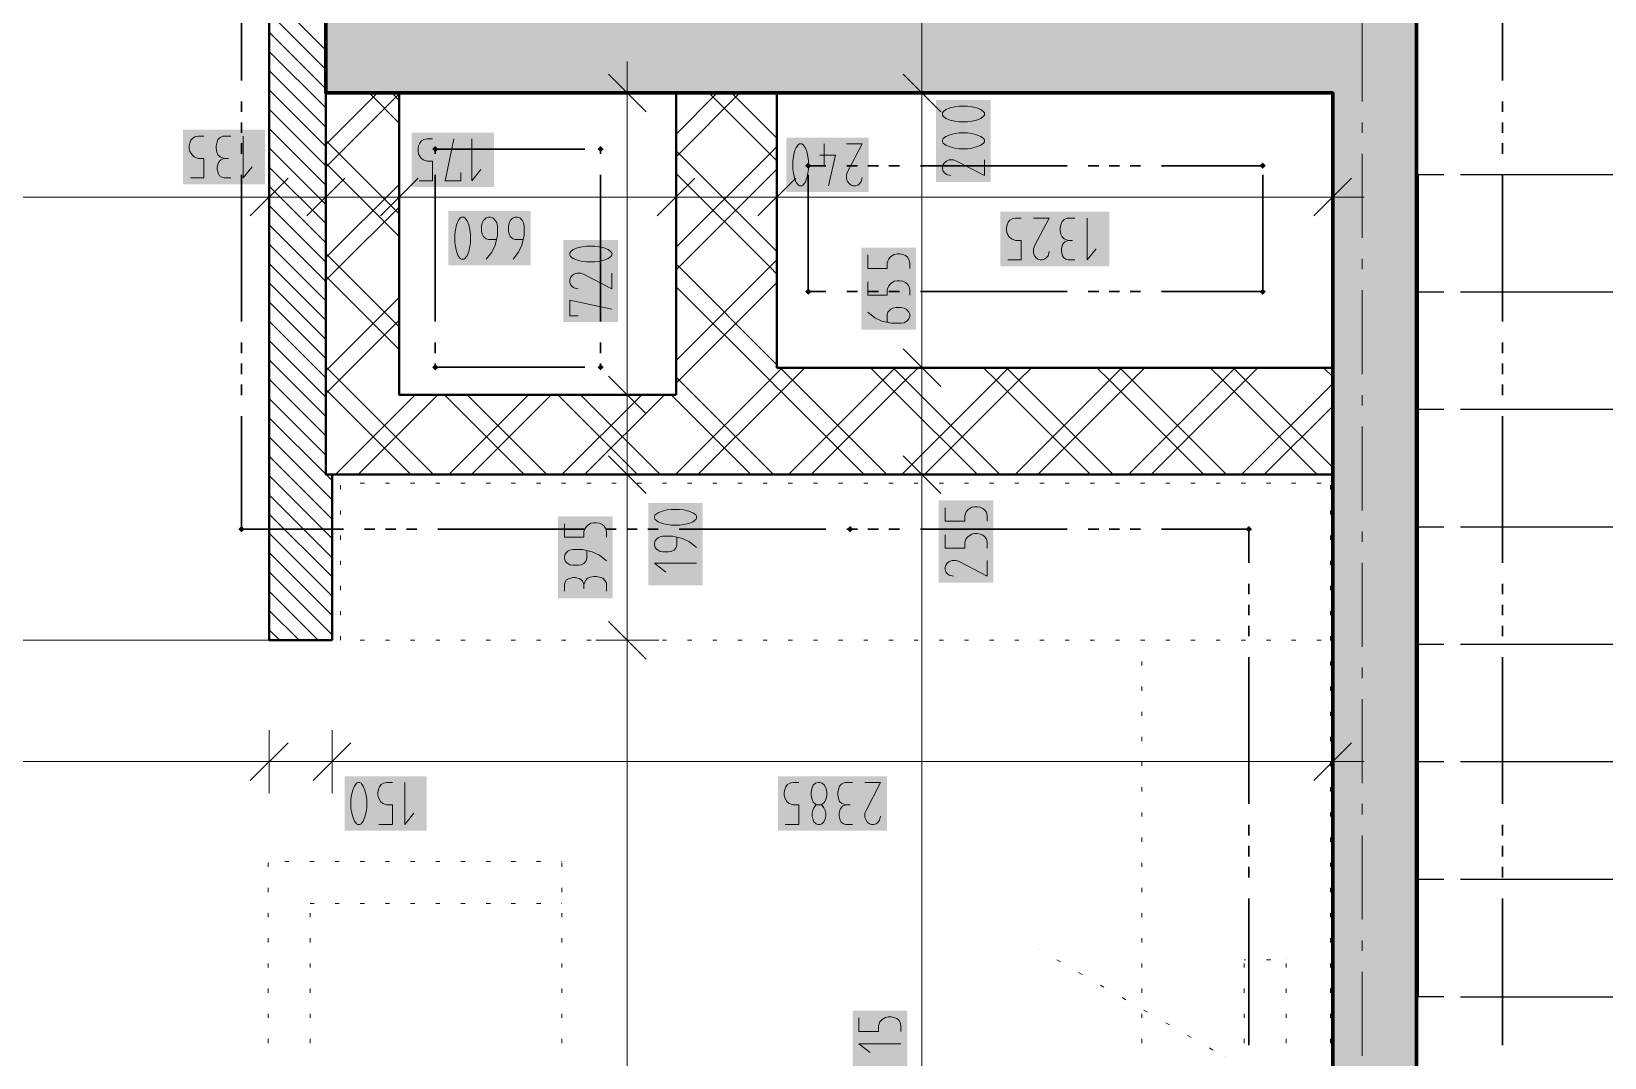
# Model space of a CAD drawing. Header units: millimetres. Extents: x 0 to 594, y 0 to 420.
# Drawn here: x 101.4 to 139.31, y 172.93 to 197.66 of the extents above; entities that cross this region are included whole.
import ezdxf

# ---------------------------------------------------------------- set-up
doc = ezdxf.new("R2010")
doc.units = ezdxf.units.MM
doc.header["$LTSCALE"] = 8
for name, color, linetype in [('PDF_Koty delkove', 7, 'Continuous'), ('PDF_Kuchyne', 7, 'Continuous'), ('PDF_Nabytek', 7, 'Continuous'), ('PDF_Osy hlavni', 7, 'Continuous'), ('PDF_Pozarni useky', 7, 'Continuous'), ('PDF_Pricky sadrokarton', 7, 'Continuous'), ('PDF_Schody 2D', 7, 'Continuous'), ('PDF_Steny akusticke', 7, 'Continuous'), ('PDF_Steny obvodove nosne', 7, 'Continuous')]:
    doc.layers.add(name, color=color, linetype=linetype)

msp = doc.modelspace()

# ---------------------------------------------------------------- hatches: boundary and pattern name
at = {"layer": 'PDF_Steny obvodove nosne', "true_color": 0xc0c0c0, "transparency": 33554559}
msp.add_hatch(color=9, dxfattribs=at).paths.add_polyline_path([(132.761, 198.2), (132.761, 158.52), (132.761, 156.144), (134.783, 156.144), (134.783, 198.2)])

# ---------------------------------------------------------------- linework, layer by layer
at = {"layer": 'PDF_Koty delkove', "lineweight": 18}
for points in [[(122.862, 236.01), (122.862, 221.301), (122.862, 221.149), (122.862, 219.127), (122.862, 218.824), (122.862, 217.004), (122.862, 200.323), (122.862, 199.763), (122.862, 198.503), (122.862, 198.2), (122.862, 196.178), (122.862, 192.396), (122.862, 189.556), (122.862, 186.978), (122.862, 183.936), (122.862, 183.782), (122.862, 181.479), (122.862, 178.89), (122.862, 176.731), (122.862, 176.197), (122.862, 173.919), (122.862, 158.52)], [(115.763, 196.178), (115.763, 196.936)], [(116.218, 195.723), (115.309, 196.633)], [(123.317, 195.723), (122.407, 196.633)], [(116.522, 196.178), (115.763, 196.178), (115.005, 196.178)], [(115.763, 142.344), (115.763, 164.498), (115.763, 182.985), (115.763, 186.978), (115.763, 188.899), (115.763, 196.178)], [(123.62, 196.178), (122.862, 196.178), (122.104, 196.178)], [(105.235, 194.128), (105.559, 194.128), (105.559, 194.599), (105.423, 194.599), (105.329, 194.634), (105.275, 194.684), (105.222, 194.768), (105.208, 194.835), (105.208, 194.903), (105.222, 194.97), (105.248, 195.037), (105.289, 195.088), (105.342, 195.122), (105.423, 195.139), (105.559, 195.139)], [(106.207, 195.139), (106.018, 195.139), (105.951, 195.105), (105.897, 195.054), (105.87, 194.97), (105.856, 194.903), (105.856, 194.835), (105.87, 194.751), (105.897, 194.684), (105.951, 194.634), (106.045, 194.599)], [(106.504, 195.139), (106.504, 194.128), (106.72, 194.397)], [(110.748, 194.06), (111.072, 194.06), (111.072, 194.531), (110.937, 194.531), (110.843, 194.566), (110.789, 194.616), (110.735, 194.7), (110.722, 194.767), (110.722, 194.835), (110.735, 194.902), (110.762, 194.969), (110.803, 195.02), (110.856, 195.054), (110.937, 195.071), (111.072, 195.071)], [(111.748, 194.261), (111.748, 194.06), (111.37, 194.06), (111.585, 195.071)], [(112.018, 195.071), (112.018, 194.06), (112.233, 194.329)], [(120.047, 194.022), (120.087, 194.124), (120.115, 194.242), (120.129, 194.342), (120.129, 194.544), (120.115, 194.645), (120.087, 194.763), (120.047, 194.865), (119.994, 194.932), (119.966, 194.949), (119.913, 194.949), (119.885, 194.932), (119.832, 194.865), (119.791, 194.763), (119.764, 194.645), (119.751, 194.544)], [(120.506, 194.949), (120.506, 194.444)], [(121.047, 194.949), (121.425, 194.949), (121.073, 194.275), (121.047, 194.207), (121.047, 194.106), (121.073, 194.04), (121.114, 193.989), (121.154, 193.955), (121.209, 193.938), (121.262, 193.938), (121.316, 193.955), (121.357, 193.989), (121.397, 194.04), (121.425, 194.14)], [(123.961, 195.212), (123.759, 195.212), (123.659, 195.198), (123.541, 195.171), (123.44, 195.131), (123.372, 195.077), (123.356, 195.05), (123.356, 194.996), (123.372, 194.969), (123.44, 194.915), (123.541, 194.875)], [(123.541, 194.875), (123.659, 194.847), (123.759, 194.833), (123.961, 194.833), (124.062, 194.847), (124.181, 194.875), (124.282, 194.915), (124.349, 194.969), (124.367, 194.996), (124.367, 195.05), (124.349, 195.077), (124.282, 195.131), (124.181, 195.171), (124.062, 195.198), (123.961, 195.212)], [(106.207, 194.128), (106.045, 194.128), (105.99, 194.144), (105.937, 194.179), (105.909, 194.229), (105.883, 194.329), (105.883, 194.397), (105.909, 194.498), (105.964, 194.566), (106.045, 194.599), (106.152, 194.599)], [(119.751, 194.544), (119.751, 194.342), (119.764, 194.242), (119.791, 194.124), (119.832, 194.022), (119.885, 193.955), (119.913, 193.938), (119.966, 193.938), (119.994, 193.955), (120.047, 194.022)], [(120.399, 194.68), (120.777, 194.68), (120.614, 193.938)], [(124.367, 194.564), (124.367, 194.185), (123.692, 194.537), (123.625, 194.564), (123.523, 194.564), (123.457, 194.537), (123.406, 194.496), (123.372, 194.456), (123.356, 194.402), (123.356, 194.348), (123.372, 194.294), (123.406, 194.253), (123.457, 194.213), (123.557, 194.185)], [(107.588, 194.124), (106.678, 193.214)], [(107.133, 194.427), (107.133, 193.669), (107.133, 192.911)], [(108.953, 194.124), (108.043, 193.214)], [(108.498, 194.427), (108.498, 193.669), (108.498, 192.911)], [(110.722, 194.124), (109.812, 193.214)], [(110.267, 194.427), (110.267, 193.669), (110.267, 192.911)], [(117.394, 194.124), (116.484, 193.214)], [(116.939, 194.427), (116.939, 193.669), (116.939, 192.911)], [(119.821, 194.124), (118.911, 193.214)], [(119.366, 194.427), (119.366, 193.669), (119.366, 192.911)], [(133.216, 194.124), (132.306, 193.214)], [(132.761, 194.427), (132.761, 193.669), (132.761, 192.911)], [(116.939, 193.669), (110.267, 193.669), (108.498, 193.669), (107.133, 193.669), (89.441, 193.669), (77.309, 193.669)], [(132.761, 193.669), (127.472, 193.669), (126.253, 193.669), (124.194, 193.669), (123.046, 193.669), (119.366, 193.669), (116.939, 193.669)], [(132.761, 193.669), (133.519, 193.669)], [(112.604, 192.642), (112.415, 192.642), (112.361, 192.659), (112.32, 192.692), (112.293, 192.726), (112.267, 192.776), (112.253, 192.844), (112.253, 192.978), (112.267, 193.046), (112.293, 193.096), (112.32, 193.13), (112.361, 193.164), (112.415, 193.181), (112.468, 193.181)], [(112.468, 193.181), (112.523, 193.164), (112.563, 193.13), (112.59, 193.096), (112.617, 193.046), (112.631, 192.978), (112.631, 192.743), (112.577, 192.507), (112.496, 192.338), (112.361, 192.17)], [(113.252, 192.642), (113.063, 192.642), (113.009, 192.659), (112.968, 192.692), (112.941, 192.726), (112.915, 192.776), (112.901, 192.844), (112.901, 192.978), (112.915, 193.046), (112.941, 193.096), (112.968, 193.13), (113.009, 193.164), (113.063, 193.181), (113.116, 193.181), (113.171, 193.164), (113.211, 193.13), (113.238, 193.096), (113.265, 193.046), (113.279, 192.978), (113.279, 192.743), (113.225, 192.507), (113.144, 192.338), (113.009, 192.17)], [(124.929, 192.153), (125.253, 192.153), (125.253, 192.624), (125.117, 192.624), (125.023, 192.658), (124.969, 192.709), (124.916, 192.792), (124.902, 192.859), (124.902, 192.927), (124.916, 192.995), (124.942, 193.061), (124.983, 193.112), (125.036, 193.146), (125.117, 193.163), (125.253, 193.163)], [(125.55, 193.163), (125.928, 193.163), (125.577, 192.489)], [(126.549, 193.163), (126.36, 193.163), (126.293, 193.129), (126.239, 193.079), (126.212, 192.995), (126.198, 192.927), (126.198, 192.859), (126.212, 192.775), (126.239, 192.709), (126.293, 192.658), (126.387, 192.624)], [(126.846, 193.163), (126.846, 192.153), (127.062, 192.421)], [(126.549, 192.153), (126.387, 192.153), (126.333, 192.169), (126.279, 192.203), (126.251, 192.254), (126.225, 192.354), (126.225, 192.421), (126.251, 192.523), (126.306, 192.59), (126.387, 192.624), (126.495, 192.624)], [(114.778, 192.482), (114.678, 192.468), (114.56, 192.441), (114.459, 192.401), (114.391, 192.347), (114.375, 192.32), (114.375, 192.266), (114.391, 192.239), (114.459, 192.185), (114.56, 192.145), (114.678, 192.117), (114.778, 192.104), (114.98, 192.104), (115.081, 192.117), (115.2, 192.145), (115.301, 192.185), (115.368, 192.239), (115.386, 192.266), (115.386, 192.32), (115.368, 192.347), (115.301, 192.401), (115.2, 192.441), (115.081, 192.468), (114.98, 192.482)], [(114.98, 192.482), (114.778, 192.482)], [(121.557, 192.273), (121.557, 191.949), (122.028, 191.949), (122.028, 192.085), (122.062, 192.179), (122.113, 192.233), (122.197, 192.286), (122.263, 192.3), (122.331, 192.3), (122.399, 192.286), (122.466, 192.26), (122.516, 192.219), (122.55, 192.166), (122.568, 192.085), (122.568, 191.949)], [(125.577, 192.489), (125.55, 192.421), (125.55, 192.32), (125.577, 192.254), (125.617, 192.203), (125.658, 192.169), (125.712, 192.153), (125.765, 192.153), (125.82, 192.169), (125.86, 192.203), (125.901, 192.254), (125.928, 192.354)], [(115.386, 191.834), (115.386, 191.455), (114.711, 191.807), (114.644, 191.834), (114.543, 191.834), (114.476, 191.807), (114.425, 191.767), (114.391, 191.726), (114.375, 191.672), (114.375, 191.618), (114.391, 191.564), (114.425, 191.523), (114.476, 191.483), (114.576, 191.455)], [(121.557, 191.301), (122.028, 191.301), (122.028, 191.437), (122.062, 191.531), (122.113, 191.585), (122.197, 191.638), (122.263, 191.652), (122.331, 191.652), (122.399, 191.638), (122.466, 191.612), (122.516, 191.571), (122.55, 191.518), (122.568, 191.437), (122.568, 191.301)], [(121.557, 191.625), (121.557, 191.301)], [(114.576, 190.807), (114.375, 190.807), (114.375, 191.186), (115.386, 190.97)], [(122.028, 190.653), (122.028, 190.842), (122.045, 190.896), (122.078, 190.937), (122.113, 190.964), (122.162, 190.99), (122.23, 191.004), (122.364, 191.004), (122.432, 190.99), (122.483, 190.964), (122.516, 190.937), (122.55, 190.896), (122.568, 190.842), (122.568, 190.789), (122.55, 190.734), (122.516, 190.694), (122.483, 190.667), (122.432, 190.639), (122.364, 190.626), (122.129, 190.626), (121.893, 190.68), (121.724, 190.761), (121.557, 190.896)], [(123.317, 189.101), (122.407, 190.011)], [(123.62, 189.556), (122.862, 189.556), (122.104, 189.556)], [(116.218, 188.444), (115.309, 189.354)], [(116.522, 188.899), (115.763, 188.899), (115.005, 188.899)], [(116.218, 186.523), (115.309, 187.433)], [(123.317, 186.523), (122.407, 187.433)], [(116.522, 186.978), (115.763, 186.978), (115.005, 186.978)], [(123.62, 186.978), (122.862, 186.978), (122.104, 186.978)], [(123.422, 186.178), (123.422, 185.854), (123.893, 185.854), (123.893, 185.989), (123.927, 186.083), (123.978, 186.137), (124.062, 186.191), (124.128, 186.204), (124.196, 186.204), (124.264, 186.191), (124.331, 186.164), (124.381, 186.123), (124.415, 186.07), (124.433, 185.989), (124.433, 185.854)], [(114.247, 185.792), (114.247, 185.468), (114.718, 185.468), (114.718, 185.604), (114.752, 185.698), (114.803, 185.752), (114.887, 185.805), (114.954, 185.819), (115.021, 185.819), (115.089, 185.805), (115.156, 185.779), (115.206, 185.738), (115.241, 185.685), (115.258, 185.604), (115.258, 185.468)], [(117.43, 185.223), (117.261, 185.358), (117.092, 185.439), (116.856, 185.492), (116.62, 185.492), (116.553, 185.479), (116.503, 185.452), (116.469, 185.425), (116.435, 185.385), (116.419, 185.33), (116.419, 185.277), (116.435, 185.223), (116.469, 185.182)], [(116.469, 185.182), (116.503, 185.155), (116.553, 185.128), (116.62, 185.114), (116.755, 185.114), (116.822, 185.128), (116.89, 185.155), (116.94, 185.223), (116.957, 185.277), (116.957, 185.466)], [(123.422, 185.206), (123.893, 185.206), (123.893, 185.341), (123.927, 185.435), (123.978, 185.489), (124.062, 185.542), (124.128, 185.556), (124.196, 185.556), (124.264, 185.542), (124.331, 185.516), (124.381, 185.475), (124.415, 185.422), (124.433, 185.341), (124.433, 185.206)], [(123.422, 185.53), (123.422, 185.206)], [(115.258, 184.901), (115.089, 185.037), (114.92, 185.118), (114.685, 185.171), (114.448, 185.171), (114.381, 185.157), (114.331, 185.13), (114.298, 185.104), (114.263, 185.063), (114.247, 185.009), (114.247, 184.955), (114.263, 184.901), (114.298, 184.861), (114.331, 184.834), (114.381, 184.806), (114.448, 184.793), (114.584, 184.793), (114.65, 184.806), (114.718, 184.834), (114.769, 184.901), (114.786, 184.955), (114.786, 185.144)], [(117.43, 184.844), (116.419, 184.844), (116.688, 184.629)], [(124.433, 184.908), (124.433, 184.53), (123.758, 184.881), (123.691, 184.908), (123.589, 184.908), (123.523, 184.881), (123.472, 184.841), (123.438, 184.8), (123.422, 184.746), (123.422, 184.693), (123.438, 184.638), (123.472, 184.598), (123.523, 184.557), (123.623, 184.53)], [(114.247, 184.172), (114.247, 184.334), (114.263, 184.388), (114.298, 184.442), (114.348, 184.469), (114.448, 184.496), (114.516, 184.496), (114.617, 184.469), (114.685, 184.415), (114.718, 184.334), (114.718, 184.226)], [(114.752, 184.428), (114.718, 184.334)], [(115.258, 184.172), (115.258, 184.361), (115.224, 184.428), (115.173, 184.482), (115.089, 184.509), (115.021, 184.523), (114.954, 184.523), (114.87, 184.509), (114.803, 184.482), (114.752, 184.428)], [(116.218, 182.53), (115.309, 183.44)], [(116.522, 182.985), (115.763, 182.985), (115.005, 182.985)], [(107.588, 180.518), (106.678, 179.608)], [(107.133, 180.821), (107.133, 180.063), (107.133, 179.305)], [(109.104, 180.518), (108.194, 179.608)], [(108.649, 180.821), (108.649, 180.063), (108.649, 179.305)], [(133.216, 180.518), (132.306, 179.608)], [(132.761, 180.821), (132.761, 180.063), (132.761, 179.305)], [(132.761, 180.063), (122.143, 180.063), (108.649, 180.063), (107.133, 180.063), (77.309, 180.063), (76.551, 180.063)], [(132.761, 180.063), (133.519, 180.063)], [(109.779, 178.546), (110.103, 178.546), (110.103, 179.017), (109.968, 179.017), (109.874, 179.052), (109.819, 179.102), (109.766, 179.186), (109.752, 179.253), (109.752, 179.321), (109.766, 179.388), (109.793, 179.455), (109.833, 179.506), (109.887, 179.54), (109.968, 179.557), (110.103, 179.557)], [(110.4, 179.557), (110.4, 178.546), (110.616, 178.815)], [(119.571, 178.546), (119.895, 178.546), (119.895, 179.017), (119.759, 179.017), (119.665, 179.052), (119.611, 179.102), (119.558, 179.186), (119.544, 179.253), (119.544, 179.321), (119.558, 179.388), (119.584, 179.455), (119.625, 179.506), (119.678, 179.54), (119.759, 179.557), (119.895, 179.557)], [(120.245, 179.085), (120.3, 179.035), (120.326, 179.017), (120.435, 179.017), (120.462, 179.035), (120.516, 179.085), (120.556, 179.169), (120.57, 179.253), (120.57, 179.321), (120.556, 179.405), (120.516, 179.49), (120.462, 179.54), (120.407, 179.557), (120.354, 179.557), (120.3, 179.54), (120.245, 179.49), (120.206, 179.405), (120.192, 179.321)], [(120.192, 179.321), (120.192, 179.253), (120.206, 179.169), (120.245, 179.085)], [(121.191, 179.557), (121.002, 179.557), (120.935, 179.523), (120.88, 179.472), (120.854, 179.388), (120.84, 179.321), (120.84, 179.253), (120.854, 179.169), (120.88, 179.102), (120.935, 179.052), (121.029, 179.017)], [(121.488, 179.557), (121.866, 179.557), (121.515, 178.883), (121.488, 178.815), (121.488, 178.714), (121.515, 178.647), (121.555, 178.597), (121.596, 178.562), (121.65, 178.546), (121.703, 178.546), (121.758, 178.562), (121.798, 178.597), (121.839, 178.647), (121.866, 178.747)], [(120.435, 179.017), (120.462, 179), (120.502, 178.95), (120.529, 178.883), (120.543, 178.815), (120.543, 178.747), (120.529, 178.681), (120.502, 178.613), (120.448, 178.562), (120.407, 178.546), (120.354, 178.546), (120.313, 178.562), (120.259, 178.613), (120.232, 178.681), (120.219, 178.747), (120.219, 178.815), (120.232, 178.883), (120.259, 178.95), (120.3, 179), (120.326, 179.017)], [(121.191, 178.546), (121.029, 178.546), (120.974, 178.562), (120.921, 178.597), (120.893, 178.647), (120.867, 178.747), (120.867, 178.815), (120.893, 178.916), (120.948, 178.984), (121.029, 179.017), (121.136, 179.017)], [(121.346, 173.884), (121.346, 173.56), (121.817, 173.56), (121.817, 173.695), (121.851, 173.789), (121.902, 173.843), (121.986, 173.897), (122.052, 173.91), (122.12, 173.91), (122.188, 173.897), (122.255, 173.87), (122.305, 173.829), (122.34, 173.776), (122.357, 173.695), (122.357, 173.56)], [(122.357, 173.262), (121.346, 173.262), (121.615, 173.047)]]:
    msp.add_lwpolyline(points, dxfattribs=at)
for points in [[(123.961, 195.86), (123.759, 195.86), (123.659, 195.846), (123.541, 195.819), (123.44, 195.779), (123.372, 195.725), (123.356, 195.698), (123.356, 195.644), (123.372, 195.617), (123.44, 195.563), (123.541, 195.523), (123.659, 195.495), (123.759, 195.481), (123.961, 195.481), (124.062, 195.495), (124.181, 195.523), (124.282, 195.563), (124.349, 195.617), (124.367, 195.644), (124.367, 195.698), (124.349, 195.725), (124.282, 195.779), (124.181, 195.819), (124.062, 195.846)], [(111.605, 192.776), (111.605, 192.574), (111.619, 192.474), (111.645, 192.355), (111.686, 192.254), (111.739, 192.187), (111.767, 192.17), (111.82, 192.17), (111.848, 192.187), (111.901, 192.254), (111.942, 192.355), (111.969, 192.474), (111.983, 192.574), (111.983, 192.776), (111.969, 192.877), (111.942, 192.995), (111.901, 193.096), (111.848, 193.164), (111.82, 193.181), (111.767, 193.181), (111.739, 193.164), (111.686, 193.096), (111.645, 192.995), (111.619, 192.877)], [(117.024, 186.14), (116.822, 186.14), (116.722, 186.127), (116.604, 186.1), (116.503, 186.059), (116.435, 186.006), (116.419, 185.978), (116.419, 185.925), (116.435, 185.897), (116.503, 185.844), (116.604, 185.803), (116.722, 185.776), (116.822, 185.762), (117.024, 185.762), (117.125, 185.776), (117.244, 185.803), (117.345, 185.844), (117.412, 185.897), (117.43, 185.925), (117.43, 185.978), (117.412, 186.006), (117.345, 186.059), (117.244, 186.1), (117.125, 186.127)], [(109.104, 179.152), (109.104, 178.95), (109.118, 178.85), (109.145, 178.731), (109.185, 178.63), (109.238, 178.562), (109.266, 178.546), (109.32, 178.546), (109.347, 178.562), (109.4, 178.63), (109.441, 178.731), (109.469, 178.85), (109.482, 178.95), (109.482, 179.152), (109.469, 179.253), (109.441, 179.371), (109.4, 179.472), (109.347, 179.54), (109.32, 179.557), (109.266, 179.557), (109.238, 179.54), (109.185, 179.472), (109.145, 179.371), (109.118, 179.253)]]:
    msp.add_lwpolyline(points, close=True, dxfattribs=at)
at = {"layer": 'PDF_Koty delkove', "color": 7, "lineweight": 18, "true_color": 0xffffff, "transparency": 33554559}
for points in [[(124.518, 194.034), (124.518, 196.011), (123.204, 194.034), (123.204, 196.011)], [(107.034, 195.291), (105.057, 195.291), (107.034, 193.977), (105.057, 193.977)], [(112.548, 195.223), (110.57, 195.223), (112.548, 193.909), (110.57, 193.909)], [(121.577, 195.101), (119.599, 195.101), (121.577, 193.787), (119.599, 193.787)], [(113.431, 193.333), (111.453, 193.333), (113.431, 192.019), (111.453, 192.019)], [(127.376, 193.315), (124.751, 193.315), (127.376, 192.001), (124.751, 192.001)], [(115.537, 190.656), (115.537, 192.633), (114.223, 190.656), (114.223, 192.633)], [(122.719, 190.474), (122.719, 192.451), (121.405, 190.474), (121.405, 192.451)], [(117.581, 184.314), (117.581, 186.292), (116.267, 184.314), (116.267, 186.292)], [(124.584, 184.378), (124.584, 186.356), (123.27, 184.378), (123.27, 186.356)], [(115.41, 183.993), (115.41, 185.97), (114.095, 183.993), (114.095, 185.97)], [(110.93, 179.709), (108.953, 179.709), (110.93, 178.395), (108.953, 178.395)], [(122.018, 179.709), (119.392, 179.709), (122.018, 178.395), (119.392, 178.395)], [(122.508, 171.436), (122.508, 174.062), (121.194, 171.436), (121.194, 174.062)]]:
    msp.add_solid(points, dxfattribs=at)
at = {"layer": 'PDF_Kuchyne', "lineweight": 13}
msp.add_lwpolyline([(107.133, 189.051), (107.133, 207.248), (101.067, 207.248), (89.441, 207.248), (89.441, 201.182), (101.067, 201.182), (101.067, 189.051), (95.001, 189.051), (95.001, 182.985), (107.133, 182.985), (107.133, 189.051)], dxfattribs=at)
at = {"layer": 'PDF_Nabytek', "lineweight": 13}
for points in [[(108.852, 186.776), (108.852, 186.776)], [(108.852, 186.776), (108.852, 186.776)], [(108.852, 186.622), (108.852, 186.724)], [(109.43, 186.776), (109.329, 186.776)], [(110.036, 186.776), (109.935, 186.776)], [(110.643, 186.776), (110.542, 186.776)], [(111.249, 186.776), (111.148, 186.776)], [(111.856, 186.776), (111.755, 186.776)], [(112.463, 186.776), (112.362, 186.776)], [(113.069, 186.776), (112.968, 186.776)], [(113.676, 186.776), (113.575, 186.776)], [(114.282, 186.776), (114.181, 186.776)], [(114.889, 186.776), (114.788, 186.776)], [(115.496, 186.776), (115.394, 186.776)], [(116.102, 186.776), (116.001, 186.776)], [(116.709, 186.776), (116.608, 186.776)], [(117.315, 186.776), (117.214, 186.776)], [(117.922, 186.776), (117.821, 186.776)], [(118.528, 186.776), (118.427, 186.776)], [(119.135, 186.776), (119.034, 186.776)], [(119.742, 186.776), (119.641, 186.776)], [(120.348, 186.776), (120.247, 186.776)], [(120.955, 186.776), (120.854, 186.776)], [(121.561, 186.776), (121.46, 186.776)], [(122.168, 186.776), (122.067, 186.776)], [(122.774, 186.776), (122.673, 186.776)], [(123.381, 186.776), (123.28, 186.776)], [(123.988, 186.776), (123.887, 186.776)], [(124.594, 186.776), (124.493, 186.776)], [(125.201, 186.776), (125.1, 186.776)], [(125.807, 186.776), (125.706, 186.776)], [(126.414, 186.776), (126.313, 186.776)], [(127.021, 186.776), (126.919, 186.776)], [(127.627, 186.776), (127.526, 186.776)], [(128.234, 186.776), (128.133, 186.776)], [(128.84, 186.776), (128.739, 186.776)], [(129.447, 186.776), (129.346, 186.776)], [(130.053, 186.776), (129.952, 186.776)], [(130.66, 186.776), (130.559, 186.776)], [(131.267, 186.776), (131.166, 186.776)], [(131.873, 186.776), (131.772, 186.776)], [(132.48, 186.776), (132.379, 186.776)], [(132.71, 186.776), (132.71, 186.776)], [(132.71, 186.776), (132.71, 186.776)], [(132.71, 186.622), (132.71, 186.724)], [(108.852, 186.016), (108.852, 186.117)], [(132.71, 186.016), (132.71, 186.117)], [(108.852, 185.409), (108.852, 185.51)], [(132.71, 185.409), (132.71, 185.51)], [(108.852, 184.803), (108.852, 184.904)], [(132.71, 184.803), (132.71, 184.904)], [(108.852, 184.196), (108.852, 184.297)], [(132.71, 184.196), (132.71, 184.297)], [(108.852, 183.59), (108.852, 183.691)], [(132.71, 183.59), (132.71, 183.691)], [(108.852, 182.985), (108.852, 183.084)], [(108.852, 182.985), (108.852, 182.985)], [(109.43, 182.985), (109.329, 182.985)], [(110.036, 182.985), (109.935, 182.985)], [(110.643, 182.985), (110.542, 182.985)], [(111.249, 182.985), (111.148, 182.985)], [(111.856, 182.985), (111.755, 182.985)], [(112.463, 182.985), (112.362, 182.985)], [(113.069, 182.985), (112.968, 182.985)], [(113.676, 182.985), (113.575, 182.985)], [(114.282, 182.985), (114.181, 182.985)], [(114.889, 182.985), (114.788, 182.985)], [(115.496, 182.985), (115.394, 182.985)], [(116.102, 182.985), (116.001, 182.985)], [(116.709, 182.985), (116.608, 182.985)], [(117.315, 182.985), (117.214, 182.985)], [(117.922, 182.985), (117.821, 182.985)], [(118.528, 182.985), (118.427, 182.985)], [(119.135, 182.985), (119.034, 182.985)], [(119.742, 182.985), (119.641, 182.985)], [(120.348, 182.985), (120.247, 182.985)], [(120.955, 182.985), (120.854, 182.985)], [(121.561, 182.985), (121.46, 182.985)], [(122.168, 182.985), (122.067, 182.985)], [(122.774, 182.985), (122.673, 182.985)], [(123.381, 182.985), (123.28, 182.985)], [(123.988, 182.985), (123.887, 182.985)], [(124.594, 182.985), (124.493, 182.985)], [(125.201, 182.985), (125.1, 182.985)], [(125.807, 182.985), (125.706, 182.985)], [(126.414, 182.985), (126.313, 182.985)], [(127.021, 182.985), (126.919, 182.985)], [(127.627, 182.985), (127.526, 182.985)], [(128.234, 182.985), (128.133, 182.985)], [(128.234, 182.985), (128.161, 182.985), (128.161, 182.983)], [(128.161, 182.985), (128.161, 182.985)], [(128.161, 182.985), (128.161, 182.985)], [(128.84, 182.985), (128.739, 182.985)], [(128.84, 182.985), (128.739, 182.985)], [(129.447, 182.985), (129.346, 182.985)], [(129.447, 182.985), (129.346, 182.985)], [(130.053, 182.985), (129.952, 182.985)], [(130.053, 182.985), (129.952, 182.985)], [(130.66, 182.985), (130.559, 182.985)], [(130.66, 182.985), (130.559, 182.985)], [(131.267, 182.985), (131.166, 182.985)], [(131.267, 182.985), (131.166, 182.985)], [(131.873, 182.985), (131.772, 182.985)], [(131.873, 182.985), (131.772, 182.985)], [(132.48, 182.985), (132.379, 182.985)], [(132.48, 182.985), (132.379, 182.985)], [(132.71, 182.985), (132.71, 183.084)], [(132.71, 182.985), (132.71, 182.985)], [(132.71, 182.983), (132.71, 182.985)], [(132.71, 182.985), (132.71, 182.985)], [(132.71, 182.985), (132.71, 182.985)], [(132.71, 182.985), (132.71, 182.985)], [(128.161, 182.376), (128.161, 182.477)], [(132.71, 182.376), (132.71, 182.477)], [(128.161, 181.769), (128.161, 181.871)], [(132.71, 181.769), (132.71, 181.871)], [(128.161, 181.163), (128.161, 181.264)], [(132.71, 181.163), (132.71, 181.264)], [(128.161, 180.556), (128.161, 180.657)], [(132.71, 180.556), (132.71, 180.657)], [(128.161, 179.95), (128.161, 180.051)], [(132.71, 179.95), (132.71, 180.051)], [(128.161, 179.343), (128.161, 179.444)], [(132.71, 179.343), (132.71, 179.444)], [(128.161, 178.737), (128.161, 178.838)], [(132.71, 178.737), (132.71, 178.838)], [(128.161, 178.13), (128.161, 178.231)], [(132.71, 178.13), (132.71, 178.231)], [(107.106, 177.652), (107.106, 177.652)], [(107.106, 177.652), (107.106, 177.652)], [(107.106, 177.523), (107.106, 177.625)], [(107.61, 177.652), (107.509, 177.652)], [(108.217, 177.652), (108.115, 177.652)], [(108.823, 177.652), (108.722, 177.652)], [(109.43, 177.652), (109.329, 177.652)], [(110.036, 177.652), (109.935, 177.652)], [(110.643, 177.652), (110.542, 177.652)], [(111.249, 177.652), (111.148, 177.652)], [(111.856, 177.652), (111.755, 177.652)], [(112.463, 177.652), (112.362, 177.652)], [(113.069, 177.652), (112.968, 177.652)], [(113.676, 177.652), (113.575, 177.652)], [(114.183, 177.652), (114.181, 177.652)], [(114.183, 177.652), (114.183, 177.652)], [(114.183, 177.523), (114.183, 177.625)], [(128.161, 177.523), (128.161, 177.624)], [(132.71, 177.523), (132.71, 177.624)], [(107.106, 176.917), (107.106, 177.018)], [(114.183, 176.917), (114.183, 177.018)], [(128.161, 176.917), (128.161, 177.018)], [(132.71, 176.917), (132.71, 177.018)], [(107.106, 176.31), (107.106, 176.411)], [(108.217, 176.641), (108.117, 176.641)], [(108.117, 176.641), (108.117, 176.641)], [(108.117, 176.641), (108.117, 176.641)], [(108.117, 176.31), (108.117, 176.411)], [(108.823, 176.641), (108.722, 176.641)], [(109.43, 176.641), (109.329, 176.641)], [(110.036, 176.641), (109.935, 176.641)], [(110.643, 176.641), (110.542, 176.641)], [(111.249, 176.641), (111.148, 176.641)], [(111.856, 176.641), (111.755, 176.641)], [(112.463, 176.641), (112.362, 176.641)], [(113.069, 176.641), (112.968, 176.641)], [(113.676, 176.641), (113.575, 176.641)], [(114.183, 176.641), (114.181, 176.641)], [(114.183, 176.641), (114.183, 176.641)], [(114.183, 176.31), (114.183, 176.411)], [(128.161, 176.31), (128.161, 176.411)], [(132.71, 176.31), (132.71, 176.411)], [(107.106, 175.704), (107.106, 175.805)], [(108.117, 175.704), (108.117, 175.805)], [(114.183, 175.704), (114.183, 175.805)], [(125.685, 175.53), (125.685, 175.53)], [(128.161, 175.704), (128.161, 175.805)], [(132.71, 175.704), (132.71, 175.805)], [(107.106, 175.097), (107.106, 175.198)], [(108.117, 175.097), (108.117, 175.198)], [(114.183, 175.097), (114.183, 175.198)], [(126.199, 175.233), (126.112, 175.284)], [(128.161, 175.097), (128.161, 175.198)], [(130.66, 175.281), (130.628, 175.281)], [(130.628, 175.281), (130.628, 175.281)], [(130.628, 175.281), (130.628, 175.281)], [(130.628, 175.097), (130.628, 175.198)], [(131.267, 175.281), (131.166, 175.281)], [(131.639, 175.281), (131.639, 175.281)], [(131.639, 175.281), (131.639, 175.281)], [(131.639, 175.097), (131.639, 175.198)], [(132.71, 175.097), (132.71, 175.198)], [(126.724, 174.93), (126.637, 174.98)], [(107.106, 174.491), (107.106, 174.592)], [(108.117, 174.491), (108.117, 174.592)], [(114.183, 174.491), (114.183, 174.592)], [(127.25, 174.626), (127.162, 174.677)], [(128.161, 174.49), (128.161, 174.592)], [(130.628, 174.491), (130.628, 174.592)], [(131.639, 174.491), (131.639, 174.592)], [(132.71, 174.49), (132.71, 174.592)], [(127.775, 174.323), (127.688, 174.374)], [(128.3, 174.02), (128.213, 174.07)], [(107.106, 173.884), (107.106, 173.985)], [(108.117, 173.884), (108.117, 173.985)], [(114.183, 173.884), (114.183, 173.985)], [(128.161, 173.884), (128.161, 173.985)], [(128.826, 173.717), (128.738, 173.767)], [(130.628, 173.884), (130.628, 173.985)], [(131.639, 173.884), (131.639, 173.985)], [(132.71, 173.884), (132.71, 173.985)], [(107.106, 173.277), (107.106, 173.378)], [(108.117, 173.277), (108.117, 173.378)], [(114.183, 173.277), (114.183, 173.378)], [(128.161, 173.277), (128.161, 173.378)], [(129.351, 173.413), (129.263, 173.464)], [(130.628, 173.277), (130.628, 173.378)], [(131.639, 173.277), (131.639, 173.378)], [(132.71, 173.277), (132.71, 173.378)], [(129.876, 173.11), (129.789, 173.161)], [(130.147, 172.954), (130.147, 172.954)]]:
    msp.add_lwpolyline(points, dxfattribs=at)
at = {"layer": 'PDF_Osy hlavni', "lineweight": 18}
for points in [[(133.469, 195.974), (133.469, 197.996)], [(133.469, 195.215), (133.469, 195.468)], [(133.469, 192.688), (133.469, 194.71)], [(133.469, 191.93), (133.469, 192.182)], [(133.469, 189.402), (133.469, 191.424)], [(133.469, 188.644), (133.469, 188.897)], [(133.469, 186.117), (133.469, 188.139)], [(133.469, 185.358), (133.469, 185.611)], [(133.469, 182.831), (133.469, 184.853)], [(133.469, 182.073), (133.469, 182.326)], [(133.469, 179.545), (133.469, 181.567)], [(133.469, 178.787), (133.469, 179.04)], [(133.469, 176.26), (133.469, 178.282)], [(133.469, 175.501), (133.469, 175.754)], [(133.469, 172.974), (133.469, 174.996)]]:
    msp.add_lwpolyline(points, dxfattribs=at)
at = {"layer": 'PDF_Pozarni useky', "lineweight": 30}
for points in [[(106.466, 196.479), (106.466, 200.017)], [(136.855, 196.479), (136.855, 200.017)], [(106.466, 195.721), (106.466, 195.974)], [(136.855, 195.721), (136.855, 195.974)], [(106.466, 195.215), (106.466, 195.468)], [(136.855, 195.215), (136.855, 195.468)], [(106.466, 194.71), (106.466, 194.963)], [(136.855, 194.71), (136.855, 194.963)], [(111.136, 194.71), (111.136, 194.823)], [(114.737, 194.823), (111.199, 194.823)], [(115.12, 194.71), (115.12, 194.823)], [(106.466, 190.666), (106.466, 194.204)], [(111.136, 190.666), (111.136, 194.204)], [(115.12, 190.666), (115.12, 194.204)], [(120.55, 194.422), (120.124, 194.422)], [(120.124, 191.389), (120.124, 194.204)], [(121.309, 194.422), (121.056, 194.422)], [(121.814, 194.422), (121.561, 194.422)], [(122.32, 194.422), (122.067, 194.422)], [(126.363, 194.422), (122.825, 194.422)], [(127.122, 194.422), (126.869, 194.422)], [(127.627, 194.422), (127.374, 194.422)], [(128.133, 194.422), (127.88, 194.422)], [(131.074, 194.422), (128.638, 194.422)], [(128.638, 191.389), (131.074, 191.389), (131.074, 194.204)], [(136.855, 190.666), (136.855, 194.204)], [(120.55, 191.389), (120.124, 191.389)], [(121.309, 191.389), (121.056, 191.389)], [(121.814, 191.389), (121.561, 191.389)], [(122.32, 191.389), (122.067, 191.389)], [(126.363, 191.389), (122.825, 191.389)], [(127.122, 191.389), (126.869, 191.389)], [(127.627, 191.389), (127.374, 191.389)], [(128.133, 191.389), (127.88, 191.389)], [(106.466, 189.908), (106.466, 190.161)], [(111.136, 189.908), (111.136, 190.161)], [(115.12, 189.908), (115.12, 190.161)], [(136.855, 189.908), (136.855, 190.161)], [(106.466, 189.402), (106.466, 189.655)], [(111.136, 189.566), (111.136, 189.655)], [(114.737, 189.566), (111.199, 189.566)], [(115.12, 189.566), (115.12, 189.655)], [(136.855, 189.402), (136.855, 189.655)], [(106.466, 188.897), (106.466, 189.15)], [(136.855, 188.897), (136.855, 189.15)], [(108.924, 185.664), (106.466, 185.664), (106.466, 188.391)], [(136.855, 184.853), (136.855, 188.391)], [(109.682, 185.664), (109.43, 185.664)], [(110.188, 185.664), (109.935, 185.664)], [(110.693, 185.664), (110.441, 185.664)], [(114.737, 185.664), (111.199, 185.664)], [(115.496, 185.664), (115.243, 185.664)], [(116.001, 185.664), (115.748, 185.664)], [(116.506, 185.664), (116.254, 185.664)], [(120.55, 185.664), (117.012, 185.664)], [(121.135, 185.664), (121.056, 185.664)], [(121.309, 185.664), (121.135, 185.664)], [(121.814, 185.664), (121.561, 185.664)], [(122.32, 185.664), (122.067, 185.664)], [(126.363, 185.664), (122.825, 185.664)], [(127.122, 185.664), (126.869, 185.664)], [(127.627, 185.664), (127.374, 185.664)], [(128.133, 185.664), (127.88, 185.664)], [(130.739, 184.853), (130.739, 185.664), (128.638, 185.664)], [(130.739, 184.095), (130.739, 184.347)], [(136.855, 184.095), (136.855, 184.347)], [(130.739, 183.589), (130.739, 183.842)], [(136.855, 183.589), (136.855, 183.842)], [(130.739, 183.084), (130.739, 183.336)], [(136.855, 183.084), (136.855, 183.336)], [(130.739, 179.04), (130.739, 182.578)], [(136.855, 179.04), (136.855, 182.578)], [(130.739, 178.282), (130.739, 178.534)], [(136.855, 178.282), (136.855, 178.534)], [(130.739, 177.776), (130.739, 178.029)], [(136.855, 177.776), (136.855, 178.029)], [(130.739, 177.271), (130.739, 177.523)], [(136.855, 177.271), (136.855, 177.523)], [(130.739, 173.227), (130.739, 176.765)], [(136.855, 173.227), (136.855, 176.765)]]:
    msp.add_lwpolyline(points, dxfattribs=at)
at = {"layer": 'PDF_Pozarni useky', "lineweight": 30, "transparency": 33554559}
for points in [[(111.212, 194.823), (111.136, 194.748), (111.136, 194.899), (111.061, 194.823)], [(111.136, 194.748), (111.061, 194.823), (111.212, 194.823), (111.136, 194.899)], [(115.12, 194.748), (115.044, 194.823), (115.195, 194.823), (115.12, 194.899)], [(115.195, 194.823), (115.12, 194.748), (115.12, 194.899), (115.044, 194.823)], [(120.2, 194.422), (120.124, 194.346), (120.124, 194.497), (120.048, 194.422)], [(120.124, 194.346), (120.048, 194.422), (120.2, 194.422), (120.124, 194.497)], [(131.15, 194.422), (131.074, 194.346), (131.074, 194.497), (130.998, 194.422)], [(131.074, 194.346), (130.998, 194.422), (131.15, 194.422), (131.074, 194.497)], [(120.2, 191.389), (120.124, 191.313), (120.124, 191.464), (120.048, 191.389)], [(120.124, 191.313), (120.048, 191.389), (120.2, 191.389), (120.124, 191.464)], [(131.074, 191.313), (130.998, 191.389), (131.15, 191.389), (131.074, 191.464)], [(131.15, 191.389), (131.074, 191.313), (131.074, 191.464), (130.998, 191.389)], [(111.212, 189.566), (111.136, 189.491), (111.136, 189.642), (111.061, 189.566)], [(111.136, 189.491), (111.061, 189.566), (111.212, 189.566), (111.136, 189.642)], [(115.195, 189.566), (115.12, 189.491), (115.12, 189.642), (115.044, 189.566)], [(115.12, 189.491), (115.044, 189.566), (115.195, 189.566), (115.12, 189.642)], [(106.541, 185.664), (106.466, 185.588), (106.466, 185.74), (106.39, 185.664)], [(106.466, 185.588), (106.39, 185.664), (106.541, 185.664), (106.466, 185.74)], [(121.211, 185.664), (121.135, 185.588), (121.135, 185.74), (121.059, 185.664)], [(121.211, 185.664), (121.135, 185.588), (121.135, 185.74), (121.059, 185.664)], [(130.739, 185.588), (130.663, 185.664), (130.815, 185.664), (130.739, 185.74)], [(130.815, 185.664), (130.739, 185.588), (130.739, 185.74), (130.663, 185.664)]]:
    msp.add_solid(points, dxfattribs=at)
at = {"layer": 'PDF_Pricky sadrokarton', "lineweight": 40}
msp.add_lwpolyline([(108.649, 182.985), (108.649, 186.978), (108.498, 186.978), (108.498, 207.248), (107.133, 207.248), (107.133, 186.978), (107.133, 182.985)], close=True, dxfattribs=at)
at = {"layer": 'PDF_Pricky sadrokarton', "lineweight": 9}
for points in [[(108.498, 197.209), (107.133, 198.574)], [(108.498, 196.745), (107.133, 198.109)], [(108.498, 196.28), (107.133, 197.645)], [(108.498, 195.815), (107.133, 197.18)], [(108.498, 195.351), (107.133, 196.715)], [(108.498, 194.886), (107.133, 196.251)], [(108.498, 194.421), (107.133, 195.786)], [(108.498, 193.957), (107.133, 195.321)], [(108.498, 193.492), (107.133, 194.857)], [(108.498, 193.027), (107.133, 194.392)], [(108.498, 192.563), (107.133, 193.927)], [(108.498, 192.098), (107.133, 193.463)], [(108.498, 191.633), (107.133, 192.998)], [(108.498, 191.169), (107.133, 192.533)], [(108.498, 190.704), (107.133, 192.069)], [(108.498, 190.239), (107.133, 191.604)], [(108.498, 189.775), (107.133, 191.139)], [(108.498, 189.31), (107.133, 190.675)], [(108.498, 188.845), (107.133, 190.21)], [(108.498, 188.381), (107.133, 189.745)], [(108.498, 187.916), (107.133, 189.281)], [(108.498, 187.451), (107.133, 188.816)], [(108.498, 186.987), (107.133, 188.351)], [(108.041, 186.978), (107.133, 187.887)], [(108.649, 185.906), (107.577, 186.978), (107.133, 187.422)], [(108.649, 185.441), (107.133, 186.957)], [(108.649, 186.37), (108.041, 186.978)], [(108.649, 186.835), (108.506, 186.978)], [(108.649, 184.976), (107.133, 186.493)], [(108.649, 184.512), (107.133, 186.028)], [(108.649, 184.047), (107.133, 185.564)], [(108.649, 183.582), (107.133, 185.099)], [(108.649, 183.118), (107.133, 184.634)], [(108.317, 182.985), (107.133, 184.17)], [(107.853, 182.985), (107.133, 183.705)], [(108.649, 183.582), (108.649, 183.582)], [(107.388, 182.985), (107.133, 183.24)]]:
    msp.add_lwpolyline(points, dxfattribs=at)
at = {"layer": 'PDF_Schody 2D', "lineweight": 25}
for points in [[(135.844, 174.392), (147.47, 174.392), (147.47, 197.037)], [(134.833, 174.392), (134.833, 194.207)], [(135.44, 194.207), (134.833, 194.207)], [(147.47, 194.207), (135.844, 194.207)], [(135.44, 191.376), (134.833, 191.376)], [(147.47, 191.376), (135.844, 191.376)], [(135.44, 188.545), (134.833, 188.545)], [(147.47, 188.545), (135.844, 188.545)], [(135.44, 185.715), (134.833, 185.715)], [(147.47, 185.715), (135.844, 185.715)], [(135.44, 182.884), (134.833, 182.884)], [(147.47, 182.884), (135.844, 182.884)], [(135.44, 180.053), (134.833, 180.053)], [(147.47, 180.053), (135.844, 180.053)], [(135.44, 177.223), (134.833, 177.223)], [(147.47, 177.223), (135.844, 177.223)], [(135.44, 174.392), (134.833, 174.392)]]:
    msp.add_lwpolyline(points, dxfattribs=at)
at = {"layer": 'PDF_Steny akusticke', "lineweight": 9}
for points in [[(108.498, 194.935), (108.548, 194.985), (109.741, 196.178)], [(108.498, 194.389), (108.548, 194.439), (108.821, 194.712), (110.267, 196.158)], [(110.267, 195.45), (109.539, 196.178)], [(110.267, 195.996), (110.085, 196.178)], [(116.939, 195.187), (117.93, 196.178)], [(116.939, 194.641), (117.01, 194.712), (118.476, 196.178)], [(119.366, 194.54), (119.194, 194.712), (117.728, 196.178)], [(119.366, 195.086), (118.274, 196.178)], [(110.267, 193.267), (108.821, 194.712), (108.548, 194.985), (108.498, 195.036)], [(116.939, 192.458), (119.194, 194.712), (119.366, 194.884)], [(110.267, 192.721), (108.548, 194.439), (108.498, 194.49)], [(119.366, 192.357), (117.01, 194.712), (116.939, 194.783)], [(116.939, 191.912), (117.01, 191.983), (119.366, 194.338)], [(119.366, 191.811), (119.194, 191.983), (116.939, 194.237)], [(108.498, 192.205), (108.548, 192.256), (110.267, 193.974)], [(108.498, 191.659), (108.548, 191.71), (108.821, 191.983), (110.267, 193.428)], [(110.267, 190.537), (108.821, 191.983), (108.548, 192.256), (108.498, 192.306)], [(116.939, 189.728), (119.194, 191.983), (119.366, 192.154)], [(119.366, 189.627), (117.01, 191.983), (116.939, 192.053)], [(110.267, 189.991), (108.548, 191.71), (108.498, 191.76)], [(116.939, 189.182), (117.01, 189.253), (119.366, 191.609)], [(119.366, 189.081), (119.194, 189.253), (116.939, 191.507)], [(108.498, 189.475), (108.548, 189.526), (110.267, 191.245)], [(111.096, 186.978), (110.267, 187.807), (108.821, 189.253), (110.267, 190.699)], [(108.498, 188.93), (108.548, 188.98), (108.821, 189.253), (108.548, 189.526), (108.498, 189.577)], [(122.014, 186.978), (119.74, 189.253), (119.467, 189.526), (119.436, 189.556)], [(119.467, 189.526), (119.497, 189.556)], [(119.74, 189.253), (120.043, 189.556)], [(124.198, 186.978), (122.196, 188.98), (121.923, 189.253), (121.62, 189.556)], [(124.744, 186.978), (122.469, 189.253), (122.196, 189.526), (122.166, 189.556)], [(122.196, 189.526), (122.227, 189.556)], [(122.469, 189.253), (122.773, 189.556)], [(126.928, 186.978), (124.926, 188.98), (124.653, 189.253), (124.35, 189.556)], [(127.474, 186.978), (125.199, 189.253), (124.926, 189.526), (124.896, 189.556)], [(124.926, 189.526), (124.956, 189.556)], [(125.199, 189.253), (125.502, 189.556)], [(129.657, 186.978), (127.656, 188.98), (127.383, 189.253), (127.079, 189.556)], [(130.203, 186.978), (127.928, 189.253), (127.656, 189.526), (127.625, 189.556)], [(127.656, 189.526), (127.686, 189.556)], [(127.928, 189.253), (128.232, 189.556)], [(132.387, 186.978), (130.385, 188.98), (130.112, 189.253), (129.809, 189.556)], [(132.761, 187.15), (130.658, 189.253), (130.385, 189.526), (130.355, 189.556)], [(130.385, 189.526), (130.415, 189.556)], [(130.658, 189.253), (130.961, 189.556)], [(132.761, 189.334), (132.539, 189.556)], [(116.939, 186.999), (119.194, 189.253), (119.366, 189.425)], [(119.285, 186.978), (117.01, 189.253), (116.939, 189.324)], [(119.366, 189.425), (119.467, 189.526)], [(119.366, 188.879), (119.467, 188.98), (119.74, 189.253)], [(119.649, 186.978), (121.923, 189.253)], [(121.923, 189.253), (122.196, 189.526)], [(122.196, 188.98), (122.469, 189.253)], [(122.378, 186.978), (124.653, 189.253)], [(124.653, 189.253), (124.926, 189.526)], [(124.926, 188.98), (125.199, 189.253)], [(125.108, 186.978), (127.383, 189.253)], [(127.383, 189.253), (127.656, 189.526)], [(127.656, 188.98), (127.928, 189.253)], [(127.838, 186.978), (130.112, 189.253)], [(130.112, 189.253), (130.385, 189.526)], [(130.385, 188.98), (130.658, 189.253)], [(130.567, 186.978), (132.761, 189.172)], [(110.55, 186.978), (110.267, 187.261), (108.548, 188.98), (108.498, 189.031)], [(108.73, 186.978), (110.267, 188.515), (110.651, 188.899)], [(109.276, 186.978), (110.267, 187.969), (111.197, 188.899)], [(113.28, 186.978), (111.359, 188.899)], [(111.46, 186.978), (113.381, 188.899)], [(113.826, 186.978), (111.905, 188.899)], [(112.006, 186.978), (113.927, 188.899)], [(116.009, 186.978), (114.088, 188.899)], [(114.189, 186.978), (116.11, 188.899)], [(116.555, 186.978), (114.634, 188.899)], [(114.735, 186.978), (116.656, 188.899)], [(116.939, 188.778), (116.818, 188.899)], [(117.465, 186.978), (119.366, 188.879)], [(121.468, 186.978), (119.467, 188.98), (119.366, 189.081)], [(120.195, 186.978), (122.196, 188.98)], [(122.924, 186.978), (124.926, 188.98)], [(125.654, 186.978), (127.656, 188.98)], [(128.383, 186.978), (130.385, 188.98)], [(118.739, 186.978), (116.939, 188.778)], [(131.113, 186.978), (132.761, 188.626)], [(116.919, 186.978), (116.939, 186.999)]]:
    msp.add_lwpolyline(points, dxfattribs=at)
at = {"layer": 'PDF_Steny akusticke', "lineweight": 40}
for points in [[(116.939, 188.899), (110.267, 188.899), (110.267, 196.178), (108.498, 196.178), (108.498, 186.978), (110.267, 186.978), (116.939, 186.978)], [(119.366, 189.556), (119.366, 196.178), (116.939, 196.178), (116.939, 188.899)], [(119.366, 186.978), (132.71, 186.978), (132.761, 186.978), (132.761, 189.556), (119.366, 189.556)], [(116.939, 186.978), (119.366, 186.978)]]:
    msp.add_lwpolyline(points, dxfattribs=at)
at = {"layer": 'PDF_Steny obvodove nosne', "lineweight": 70}
for points in [[(108.498, 198.2), (108.498, 196.178), (110.267, 196.178), (116.939, 196.178), (119.366, 196.178), (132.761, 196.178), (132.761, 189.556), (132.761, 186.978), (132.761, 158.52), (132.761, 156.144), (134.783, 156.144)], [(134.783, 158.368), (134.783, 198.2), (132.761, 198.2)]]:
    msp.add_lwpolyline(points, dxfattribs=at)
at = {"layer": 'PDF_Steny obvodove nosne', "color": 9, "lineweight": 9, "true_color": 0xc0c0c0, "transparency": 33554559}
msp.add_solid([(108.498, 196.178), (132.761, 196.178), (108.498, 198.2), (132.761, 198.2)], dxfattribs=at)

doc.saveas('drawing.dxf')
